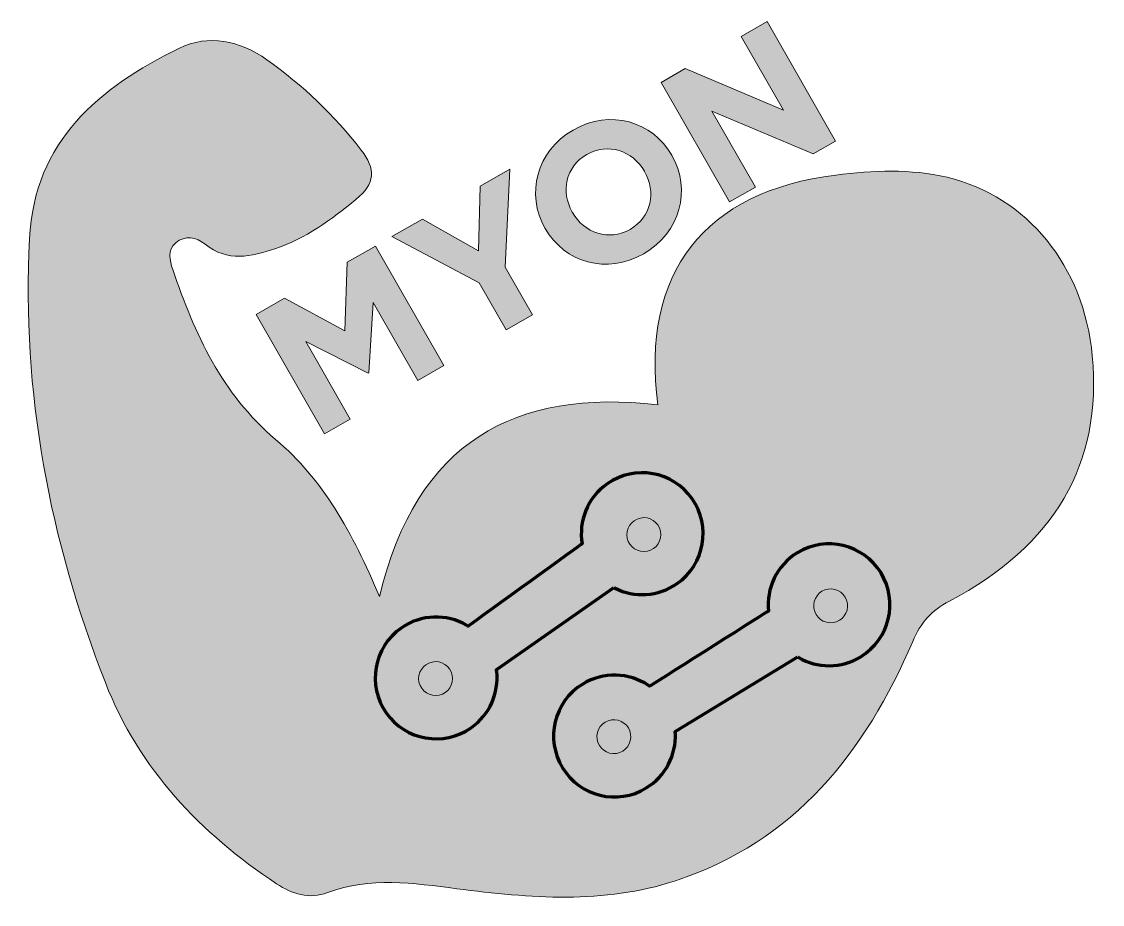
# Model space of a CAD drawing. Header units: inches. Extents: x 335 to 646, y 150 to 403.
import ezdxf

# ---------------------------------------------------------------- set-up
doc = ezdxf.new("R2010")
doc.units = ezdxf.units.IN
doc.header["$MEASUREMENT"] = 0
doc.layers.add('Layer 1', color=7, linetype='Continuous')

# ---------------------------------------------------------------- blocks, each defined once
blk = doc.blocks.new('block 2')
at = {"layer": 'Layer 1', "true_color": 0x000000}
h = blk.add_hatch(color=178, dxfattribs=at)
h.dxf.hatch_style = 2
edge = h.paths.add_edge_path()
edge.add_spline(control_points=[(562.83, 234.97), (562.44, 237.63), (564.28, 240.11), (566.94, 240.5), (569.6, 240.89), (572.07, 239.05), (572.47, 236.39), (572.86, 233.73), (571.02, 231.26), (568.36, 230.86), (565.7, 230.47), (563.23, 232.31), (562.83, 234.97)], knot_values=[0, 0, 0, 0, 1, 1, 1, 2, 2, 2, 3, 3, 3, 4, 4, 4, 4], degree=3, periodic=1)
h = blk.add_hatch(color=178, dxfattribs=at)
h.dxf.hatch_style = 2
edge = h.paths.add_edge_path()
edge.add_spline(control_points=[(500.57, 197.38), (500.18, 200.04), (502.02, 202.52), (504.68, 202.91), (507.34, 203.3), (509.81, 201.47), (510.21, 198.81), (510.6, 196.14), (508.76, 193.67), (506.1, 193.28), (503.44, 192.88), (500.96, 194.72), (500.57, 197.38)], knot_values=[0, 0, 0, 0, 1, 1, 1, 2, 2, 2, 3, 3, 3, 4, 4, 4, 4], degree=3, periodic=1)
at = {"layer": 'Layer 1', "color": 178, "lineweight": 158, "true_color": 0x000000}
blk.add_open_spline([(558.12, 221.01), (558.12, 221.01), (557.72, 220.77), (557.72, 220.77), (557.72, 220.77), (523.49, 199.9), (523.49, 199.9), (523.49, 199.9), (523.01, 199.6), (523.01, 199.6), (523.03, 199.41), (523.04, 199.22), (523.05, 199.03), (523.3, 192.88), (520.31, 186.78), (514.69, 183.35), (506.45, 178.3), (495.67, 180.9), (490.63, 189.14), (485.59, 197.39), (488.18, 208.16), (496.43, 213.2), (502.41, 216.86), (509.73, 216.5), (515.22, 212.87), (515.37, 212.77), (515.66, 212.56), (515.66, 212.56), (515.66, 212.56), (515.8, 212.65), (516.05, 212.81), (519.81, 215.19), (549.78, 234.17), (549.78, 234.17), (549.11, 240.66), (552.12, 247.27), (558.06, 250.9), (566.3, 255.95), (577.07, 253.35), (582.12, 245.11), (587.16, 236.86), (584.57, 226.09), (576.32, 221.05), (570.66, 217.59), (563.81, 217.72), (558.44, 220.82), (558.33, 220.88), (558.12, 221.01), (558.12, 221.01)], degree=3, knots=[0, 0, 0, 0, 1, 1, 1, 2, 2, 2, 3, 3, 3, 4, 4, 4, 5, 5, 5, 6, 6, 6, 7, 7, 7, 8, 8, 8, 9, 9, 9, 10, 10, 10, 11, 11, 11, 12, 12, 12, 13, 13, 13, 14, 14, 14, 15, 15, 15, 16, 16, 16, 16], dxfattribs=at)
at = {"layer": 'Layer 1', "lineweight": 0}
for points in [[(562.83, 234.97), (562.44, 237.63), (564.28, 240.11), (566.94, 240.5), (569.6, 240.89), (572.07, 239.05), (572.47, 236.39), (572.86, 233.73), (571.02, 231.26), (568.36, 230.86), (565.7, 230.47), (563.23, 232.31), (562.83, 234.97)], [(500.57, 197.38), (500.18, 200.04), (502.02, 202.52), (504.68, 202.91), (507.34, 203.3), (509.81, 201.47), (510.21, 198.81), (510.6, 196.14), (508.76, 193.67), (506.1, 193.28), (503.44, 192.88), (500.96, 194.72), (500.57, 197.38)]]:
    blk.add_open_spline(points, degree=3, knots=[0, 0, 0, 0, 1, 1, 1, 2, 2, 2, 3, 3, 3, 4, 4, 4, 4], dxfattribs=at)
blk = doc.blocks.new('block 3')
at = {"layer": 'Layer 1', "true_color": 0x000000}
h = blk.add_hatch(color=178, dxfattribs=at)
h.dxf.hatch_style = 2
edge = h.paths.add_edge_path()
edge.add_spline(control_points=[(509.24, 255.13), (508.68, 257.76), (510.36, 260.34), (512.99, 260.9), (515.63, 261.46), (518.21, 259.77), (518.77, 257.14), (519.32, 254.51), (517.64, 251.93), (515.01, 251.37), (512.38, 250.81), (509.79, 252.5), (509.24, 255.13)], knot_values=[0, 0, 0, 0, 1, 1, 1, 2, 2, 2, 3, 3, 3, 4, 4, 4, 4], degree=3, periodic=1)
h = blk.add_hatch(color=178, dxfattribs=at)
h.dxf.hatch_style = 2
edge = h.paths.add_edge_path()
edge.add_spline(control_points=[(449.41, 213.77), (448.86, 216.4), (450.54, 218.98), (453.17, 219.54), (455.8, 220.1), (458.39, 218.41), (458.94, 215.78), (459.5, 213.15), (457.82, 210.57), (455.19, 210.01), (452.55, 209.45), (449.97, 211.14), (449.41, 213.77)], knot_values=[0, 0, 0, 0, 1, 1, 1, 2, 2, 2, 3, 3, 3, 4, 4, 4, 4], degree=3, periodic=1)
at = {"layer": 'Layer 1', "color": 178, "lineweight": 158, "true_color": 0x000000}
blk.add_open_spline([(505.39, 240.9), (505.39, 240.9), (505.01, 240.64), (505.01, 240.64), (505.01, 240.64), (472.13, 217.69), (472.13, 217.69), (472.13, 217.69), (471.67, 217.37), (471.67, 217.37), (471.7, 217.18), (471.72, 216.99), (471.74, 216.8), (472.38, 210.68), (469.77, 204.41), (464.37, 200.63), (456.46, 195.09), (445.54, 197.01), (440, 204.93), (434.46, 212.85), (436.38, 223.76), (444.3, 229.3), (450.05, 233.33), (457.38, 233.41), (463.08, 230.13), (463.24, 230.04), (463.54, 229.85), (463.54, 229.85), (463.54, 229.85), (463.67, 229.94), (463.91, 230.12), (467.52, 232.73), (496.26, 253.52), (496.26, 253.52), (495.19, 259.96), (497.78, 266.74), (503.49, 270.74), (511.4, 276.28), (522.32, 274.35), (527.86, 266.44), (533.4, 258.52), (531.48, 247.61), (523.56, 242.06), (518.13, 238.26), (511.28, 237.97), (505.73, 240.73), (505.61, 240.78), (505.39, 240.9), (505.39, 240.9)], degree=3, knots=[0, 0, 0, 0, 1, 1, 1, 2, 2, 2, 3, 3, 3, 4, 4, 4, 5, 5, 5, 6, 6, 6, 7, 7, 7, 8, 8, 8, 9, 9, 9, 10, 10, 10, 11, 11, 11, 12, 12, 12, 13, 13, 13, 14, 14, 14, 15, 15, 15, 16, 16, 16, 16], dxfattribs=at)
at = {"layer": 'Layer 1', "lineweight": 0}
for points in [[(509.24, 255.13), (508.68, 257.76), (510.36, 260.34), (512.99, 260.9), (515.63, 261.46), (518.21, 259.77), (518.77, 257.14), (519.32, 254.51), (517.64, 251.93), (515.01, 251.37), (512.38, 250.81), (509.79, 252.5), (509.24, 255.13)], [(449.41, 213.77), (448.86, 216.4), (450.54, 218.98), (453.17, 219.54), (455.8, 220.1), (458.39, 218.41), (458.94, 215.78), (459.5, 213.15), (457.82, 210.57), (455.19, 210.01), (452.55, 209.45), (449.97, 211.14), (449.41, 213.77)]]:
    blk.add_open_spline(points, degree=3, knots=[0, 0, 0, 0, 1, 1, 1, 2, 2, 2, 3, 3, 3, 4, 4, 4, 4], dxfattribs=at)
blk = doc.blocks.new('block 4')
at = {"layer": 'Layer 1', "true_color": 0xffffff}
h = blk.add_hatch(color=7, dxfattribs=at)
h.dxf.hatch_style = 2
h.paths.add_polyline_path([(518.95, 386.02), (525.91, 390.01), (554.09, 378.09), (541.99, 399.22), (549.44, 403.49), (569.09, 369.17), (562.67, 365.5), (533.56, 377.79), (546.06, 355.98), (538.61, 351.71)])
h = blk.add_hatch(color=7, dxfattribs=at)
h.dxf.hatch_style = 2
edge = h.paths.add_edge_path()
edge.add_spline(control_points=[(485.66, 344.04), (485.66, 344.04), (485.6, 344.13), (485.6, 344.13), (480.02, 353.89), (483.13, 366.29), (493.72, 372.35), (504.31, 378.42), (516.43, 374.88), (522.01, 365.12), (522.01, 365.12), (522.07, 365.02), (522.07, 365.02), (527.66, 355.27), (524.54, 342.87), (513.95, 336.81), (503.36, 330.74), (491.25, 334.28), (485.66, 344.04)], knot_values=[0, 0, 0, 0, 1, 1, 1, 2, 2, 2, 3, 3, 3, 4, 4, 4, 5, 5, 5, 6, 6, 6, 6], degree=3, periodic=1)
edge = h.paths.add_edge_path()
edge.add_spline(control_points=[(514.23, 360.41), (514.23, 360.41), (514.18, 360.5), (514.18, 360.5), (510.81, 366.39), (503.69, 368.82), (497.61, 365.33), (491.53, 361.85), (490.07, 354.64), (493.44, 348.75), (493.44, 348.75), (493.49, 348.65), (493.49, 348.65), (496.86, 342.77), (503.98, 340.34), (510.06, 343.82), (516.14, 347.31), (517.6, 354.52), (514.23, 360.41)], knot_values=[0, 0, 0, 0, 1, 1, 1, 2, 2, 2, 3, 3, 3, 4, 4, 4, 5, 5, 5, 6, 6, 6, 6], degree=3, periodic=1)
h = blk.add_hatch(color=7, dxfattribs=at)
h.dxf.hatch_style = 2
h.paths.add_polyline_path([(466.71, 328.49), (441.61, 341.72), (450.44, 346.78), (466.51, 337.69), (466.96, 356.24), (475.53, 361.15), (474.17, 332.96), (482, 319.29), (474.45, 314.96)])
h = blk.add_hatch(color=7, dxfattribs=at)
h.dxf.hatch_style = 2
h.paths.add_polyline_path([(402.6, 319.38), (410.74, 324.04), (428.07, 314.7), (428.78, 334.37), (436.91, 339.03), (456.57, 304.72), (449.07, 300.42), (436.24, 322.83), (434.98, 302.64), (434.78, 302.52), (416.91, 311.56), (429.66, 289.31), (422.26, 285.07)])
at = {"layer": 'Layer 1', "lineweight": 0}
for points in [[(518.95, 386.02), (525.91, 390.01), (554.09, 378.09), (541.99, 399.22), (549.44, 403.49), (569.09, 369.17), (562.67, 365.5), (533.56, 377.79), (546.06, 355.98), (538.61, 351.71), (518.95, 386.02)], [(466.71, 328.49), (441.61, 341.72), (450.44, 346.78), (466.51, 337.69), (466.96, 356.24), (475.53, 361.15), (474.17, 332.96), (482, 319.29), (474.45, 314.96), (466.71, 328.49)], [(402.6, 319.38), (410.74, 324.04), (428.07, 314.7), (428.78, 334.37), (436.91, 339.03), (456.57, 304.72), (449.07, 300.42), (436.24, 322.83), (434.98, 302.64), (434.78, 302.52), (416.91, 311.56), (429.66, 289.31), (422.26, 285.07), (402.6, 319.38)]]:
    blk.add_lwpolyline(points, dxfattribs=at)
for points in [[(485.66, 344.04), (485.66, 344.04), (485.6, 344.13), (485.6, 344.13), (480.02, 353.89), (483.13, 366.29), (493.72, 372.35), (504.31, 378.42), (516.43, 374.88), (522.01, 365.12), (522.01, 365.12), (522.07, 365.02), (522.07, 365.02), (527.66, 355.27), (524.54, 342.87), (513.95, 336.81), (503.36, 330.74), (491.25, 334.28), (485.66, 344.04)], [(514.23, 360.41), (514.23, 360.41), (514.18, 360.5), (514.18, 360.5), (510.81, 366.39), (503.69, 368.82), (497.61, 365.33), (491.53, 361.85), (490.07, 354.64), (493.44, 348.75), (493.44, 348.75), (493.49, 348.65), (493.49, 348.65), (496.86, 342.77), (503.98, 340.34), (510.06, 343.82), (516.14, 347.31), (517.6, 354.52), (514.23, 360.41)]]:
    blk.add_open_spline(points, degree=3, knots=[0, 0, 0, 0, 1, 1, 1, 2, 2, 2, 3, 3, 3, 4, 4, 4, 5, 5, 5, 6, 6, 6, 6], dxfattribs=at)

msp = doc.modelspace()

# ---------------------------------------------------------------- hatches: boundary and pattern name
at = {"layer": 'Layer 1', "true_color": 0xffffff}
h = msp.add_hatch(color=7, dxfattribs=at)
h.dxf.hatch_style = 2
edge = h.paths.add_edge_path()
edge.add_spline(control_points=[(438.02, 238.35), (448.79, 282.82), (476.93, 298.14), (518.04, 293.41), (512.88, 331.15), (531.55, 354.83), (569.15, 359.4), (579.87, 360.71), (590.53, 361.28), (601.11, 358.76), (624.2, 353.25), (640.4, 333.23), (642.82, 307.45), (645.71, 276.68), (632.01, 252.83), (601.76, 237.06), (596.51, 234.31), (593.54, 230.82), (591.23, 225.44), (577.54, 193.66), (557.43, 167.96), (523.05, 156.69), (502.41, 149.92), (481.24, 151.72), (460.27, 154.42), (447.73, 156.04), (435.44, 157.85), (423.19, 153.32), (417.79, 151.32), (413.01, 152.85), (408.47, 155.87), (386.58, 170.45), (369.09, 188.64), (359.32, 213.63), (343.28, 254.65), (335.26, 297.03), (337.51, 341.1), (338.94, 369.19), (357.52, 384.57), (380.46, 395.81), (388.95, 399.97), (397.94, 398.05), (405.72, 392.53), (416.01, 385.23), (425.06, 376.59), (432.83, 366.59), (436.97, 361.25), (436.89, 356.94), (431.38, 352.47), (424.21, 346.64), (416.88, 341.14), (408.02, 338.21), (401.25, 335.96), (394.4, 334.37), (387.96, 339.55), (385.42, 341.59), (382.25, 342.23), (379.52, 339.95), (377.01, 337.85), (377.78, 334.93), (378.68, 332.27), (384.91, 313.83), (392.8, 296.55), (408.22, 283.49), (421.77, 272.02), (430.34, 256.78), (438.02, 238.35)], knot_values=[0, 0, 0, 0, 1, 1, 1, 2, 2, 2, 3, 3, 3, 4, 4, 4, 5, 5, 5, 6, 6, 6, 7, 7, 7, 8, 8, 8, 9, 9, 9, 10, 10, 10, 11, 11, 11, 12, 12, 12, 13, 13, 13, 14, 14, 14, 15, 15, 15, 16, 16, 16, 17, 17, 17, 18, 18, 18, 19, 19, 19, 20, 20, 20, 21, 21, 21, 22, 22, 22, 22], degree=3, periodic=1)

# ---------------------------------------------------------------- linework, layer by layer
at = {"layer": 'Layer 1', "lineweight": 0}
msp.add_open_spline([(438.02, 238.35), (448.79, 282.82), (476.93, 298.14), (518.04, 293.41), (512.88, 331.15), (531.55, 354.83), (569.15, 359.4), (579.87, 360.71), (590.53, 361.28), (601.11, 358.76), (624.2, 353.25), (640.4, 333.23), (642.82, 307.45), (645.71, 276.68), (632.01, 252.83), (601.76, 237.06), (596.51, 234.31), (593.54, 230.82), (591.23, 225.44), (577.54, 193.66), (557.43, 167.96), (523.05, 156.69), (502.41, 149.92), (481.24, 151.72), (460.27, 154.42), (447.73, 156.04), (435.44, 157.85), (423.19, 153.32), (417.79, 151.32), (413.01, 152.85), (408.47, 155.87), (386.58, 170.45), (369.09, 188.64), (359.32, 213.63), (343.28, 254.65), (335.26, 297.03), (337.51, 341.1), (338.94, 369.19), (357.52, 384.57), (380.46, 395.81), (388.95, 399.97), (397.94, 398.05), (405.72, 392.53), (416.01, 385.23), (425.06, 376.59), (432.83, 366.59), (436.97, 361.25), (436.89, 356.94), (431.38, 352.47), (424.21, 346.64), (416.88, 341.14), (408.02, 338.21), (401.25, 335.96), (394.4, 334.37), (387.96, 339.55), (385.42, 341.59), (382.25, 342.23), (379.52, 339.95), (377.01, 337.85), (377.78, 334.93), (378.68, 332.27), (384.91, 313.83), (392.8, 296.55), (408.22, 283.49), (421.77, 272.02), (430.34, 256.78), (438.02, 238.35)], degree=3, knots=[0, 0, 0, 0, 1, 1, 1, 2, 2, 2, 3, 3, 3, 4, 4, 4, 5, 5, 5, 6, 6, 6, 7, 7, 7, 8, 8, 8, 9, 9, 9, 10, 10, 10, 11, 11, 11, 12, 12, 12, 13, 13, 13, 14, 14, 14, 15, 15, 15, 16, 16, 16, 17, 17, 17, 18, 18, 18, 19, 19, 19, 20, 20, 20, 21, 21, 21, 22, 22, 22, 22], dxfattribs=at)

# ---------------------------------------------------------------- block references
at = {"layer": 'Layer 1'}
for name in ['block 4', 'block 3', 'block 2']:
    msp.add_blockref(name, (0, 0), dxfattribs=at)

doc.saveas('drawing.dxf')
